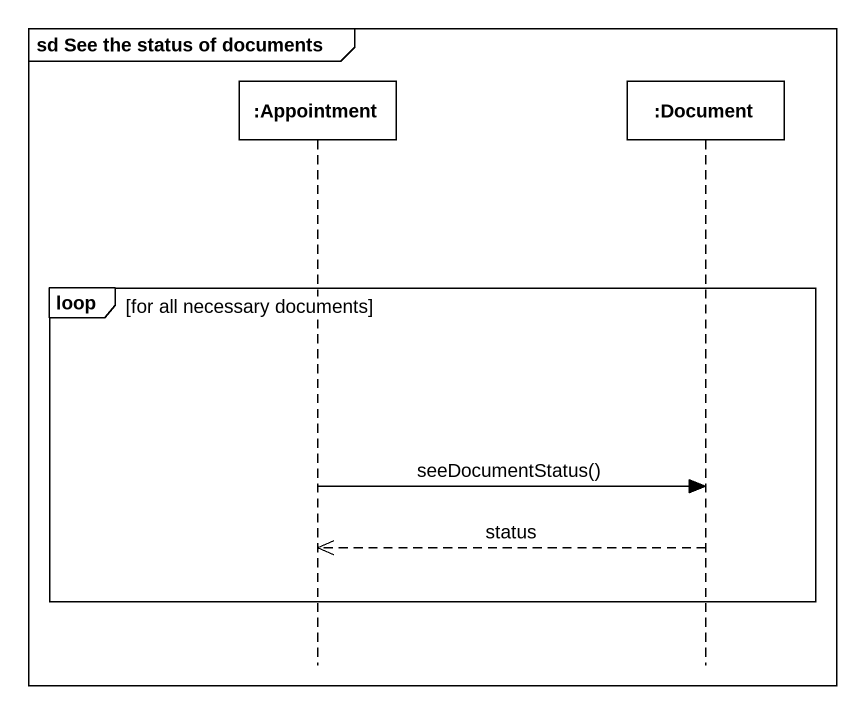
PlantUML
@startuml
mainframe sd See the status of documents
hide footbox
participant ":Appointment" as Appointment
participant ":Document" as Document

loop for all necessary documents
  Appointment -> Document : seeDocumentStatus()
  Document -->> Appointment : status
end
@enduml
